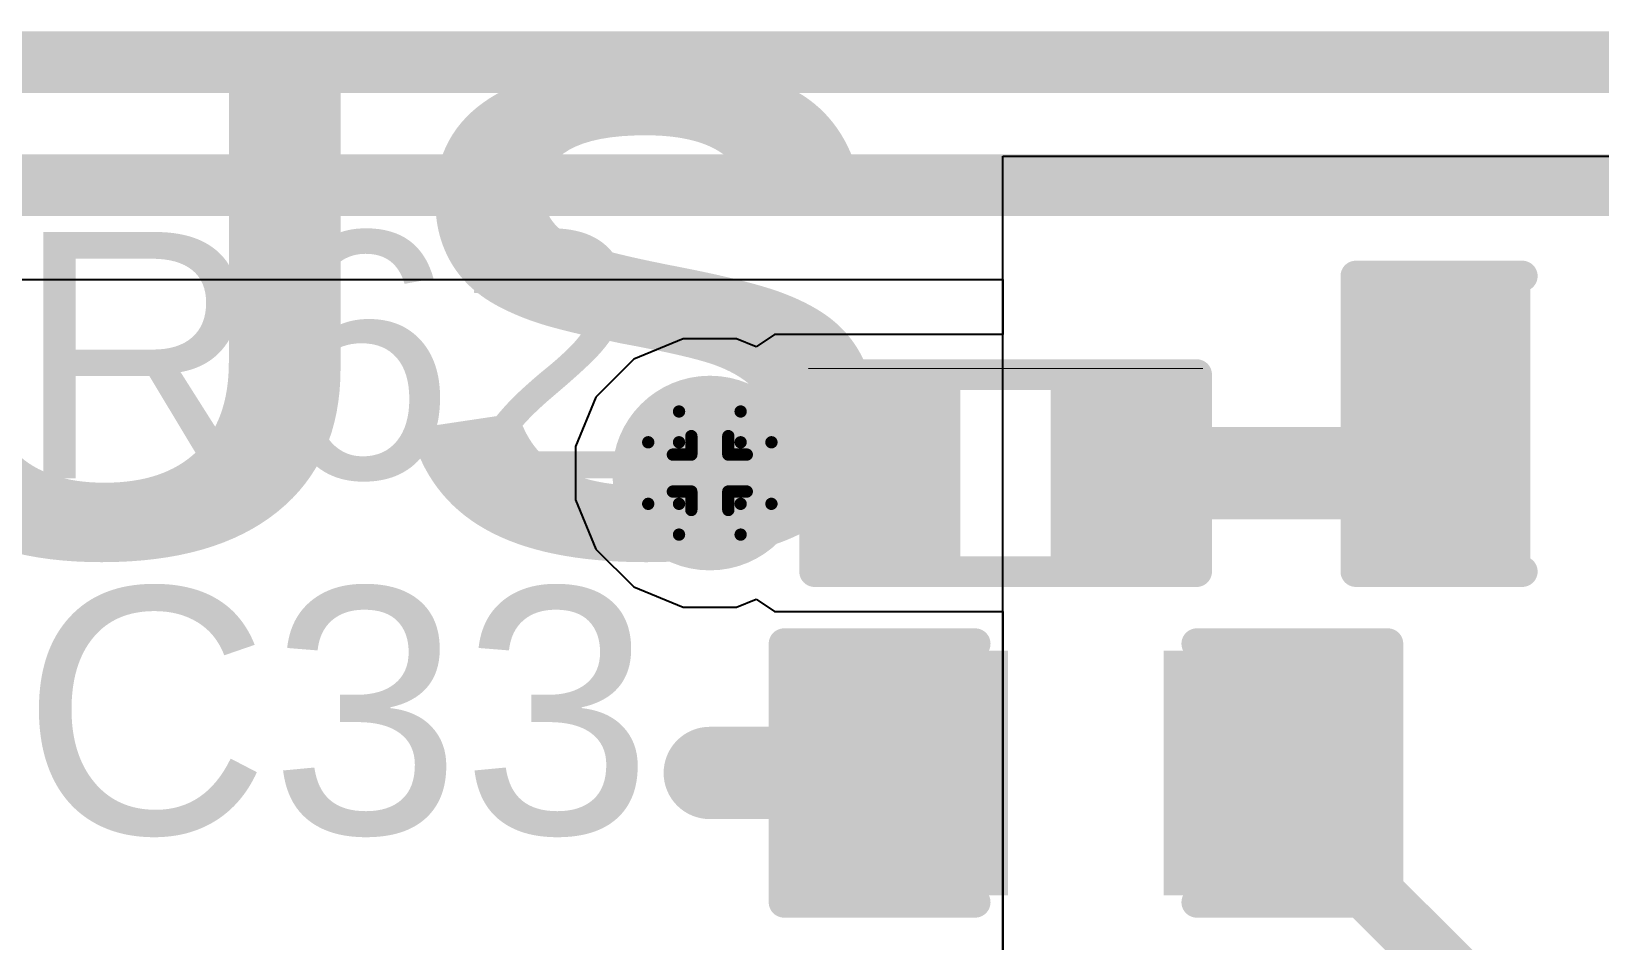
# Model space of a CAD drawing. Header units: inches. Extents: x -5 to 5258, y -4 to 5281.
# Drawn here: x 25.19 to 31.65, y 28.89 to 32.64 of the extents above; entities that cross this region are included whole.
import ezdxf

# ---------------------------------------------------------------- set-up
doc = ezdxf.new("R2010")
doc.units = ezdxf.units.IN
for name, color, linetype in [('Bottom Layer', 5, 'Continuous'), ('Bottom Solder', 6, 'Continuous'), ('Drill Drawing', 1, 'Continuous'), ('Top Layer', 1, 'Continuous'), ('Top Overlay', 2, 'Continuous'), ('Top Paste', 8, 'Continuous'), ('Top Solder', 216, 'Continuous'), ('Via Holes', 16, 'Continuous')]:
    doc.layers.add(name, color=color, linetype=linetype)
doc.styles.add('Arial', font='', dxfattribs={"height": 0.2})
doc.styles.add('Arial Black_Bold', font='', dxfattribs={"height": 0.2})
doc.styles.get('Arial').set_extended_font_data('Arial')
doc.styles.get('Arial Black_Bold').set_extended_font_data('Arial Black', bold=True)

# ---------------------------------------------------------------- blocks, each defined once
blk = doc.blocks.new('R___0402_30')
at = {"layer": 'Top Layer'}
for points in [[(-0.6985, -0.3175), (-0.6985, 0.3175), (-0.2413, 0.3175), (-0.2413, -0.3175)], [(0.2413, -0.3175), (0.2413, 0.3175), (0.6985, 0.3175), (0.6985, -0.3175)]]:
    blk.add_hatch(color=1, dxfattribs=at).paths.add_polyline_path(points)
at = {"layer": 'Top Paste'}
for points in [[(-0.6985, -0.3175), (-0.6985, 0.3175), (-0.2413, 0.3175), (-0.2413, -0.3175)], [(0.2413, -0.3175), (0.2413, 0.3175), (0.6985, 0.3175), (0.6985, -0.3175)]]:
    blk.add_hatch(color=8, dxfattribs=at).paths.add_polyline_path(points)
at = {"layer": 'Top Solder'}
for points in [[(-0.7535, -0.3725), (-0.7535, 0.3725), (-0.1863, 0.3725), (-0.1863, -0.3725)], [(0.1863, -0.3725), (0.1863, 0.3725), (0.7535, 0.3725), (0.7535, -0.3725)]]:
    blk.add_hatch(color=216, dxfattribs=at).paths.add_polyline_path(points)
at = {"layer": 'Top Overlay'}
for points in [[(0.7874, 0.4064, 0.127, 0.127, 0), (-0.7874, 0.4064, 0.127, 0.127, 0)], [(-0.7874, 0.4064, 0.127, 0.127, 0), (-0.7874, -0.4064, 0.127, 0.127, 0)], [(0.7874, 0.4064, 0.127, 0.127, 0), (0.7874, -0.4064, 0.127, 0.127, 0)], [(0.7874, -0.4064, 0.127, 0.127, 0), (-0.7874, -0.4064, 0.127, 0.127, 0)], [(0.8128, -0.4318, 0.00323, 0.00323, 0), (-0.8128, -0.4318, 0.00323, 0.00323, 0)]]:
    blk.add_lwpolyline(points, format="xyseb", dxfattribs=at)
for points in [[(-0.8191, 0.4064, 0.0635, 0.0635, 1), (-0.7556, 0.4064, 0.0635, 0.0635, 1)], [(-0.8191, 0.4064, 0.0635, 0.0635, 1), (-0.7556, 0.4064, 0.0635, 0.0635, 1)], [(0.7556, 0.4064, 0.0635, 0.0635, 1), (0.8191, 0.4064, 0.0635, 0.0635, 1)], [(0.7556, 0.4064, 0.0635, 0.0635, 1), (0.8191, 0.4064, 0.0635, 0.0635, 1)], [(-0.8191, -0.4064, 0.0635, 0.0635, 1), (-0.7556, -0.4064, 0.0635, 0.0635, 1)], [(-0.8191, -0.4064, 0.0635, 0.0635, 1), (-0.7556, -0.4064, 0.0635, 0.0635, 1)], [(0.7556, -0.4064, 0.0635, 0.0635, 1), (0.8191, -0.4064, 0.0635, 0.0635, 1)], [(0.7556, -0.4064, 0.0635, 0.0635, 1), (0.8191, -0.4064, 0.0635, 0.0635, 1)], [(-0.8136, -0.4318, 0.00161, 0.00161, 1), (-0.812, -0.4318, 0.00161, 0.00161, 1)], [(0.812, -0.4318, 0.00161, 0.00161, 1), (0.8136, -0.4318, 0.00161, 0.00161, 1)]]:
    blk.add_lwpolyline(points, format="xyseb", close=True, dxfattribs=at)
blk = doc.blocks.new('LED_0603_94')
at = {"layer": 'Top Layer'}
for points in [[(-1, 0.5), (-0.5, 0.5), (-0.5, -0.5), (-1, -0.5)], [(0.5, 0.5), (1, 0.5), (1, -0.5), (0.5, -0.5)]]:
    blk.add_hatch(color=1, dxfattribs=at).paths.add_polyline_path(points)
at = {"layer": 'Top Overlay'}
blk.add_hatch(color=2, dxfattribs=at).paths.add_polyline_path([(1.1176, -0.6604), (1.7526, -0.6604), (1.7526, 0.6604), (1.1176, 0.6604)])
at = {"layer": 'Top Paste'}
for points in [[(-1, 0.5), (-0.5, 0.5), (-0.5, -0.5), (-1, -0.5)], [(0.5, 0.5), (1, 0.5), (1, -0.5), (0.5, -0.5)]]:
    blk.add_hatch(color=8, dxfattribs=at).paths.add_polyline_path(points)
at = {"layer": 'Top Solder'}
for points in [[(-1.1016, 0.6016), (-0.3984, 0.6016), (-0.3984, -0.6016), (-1.1016, -0.6016)], [(0.3984, 0.6016), (1.1016, 0.6016), (1.1016, -0.6016), (0.3984, -0.6016)]]:
    blk.add_hatch(color=216, dxfattribs=at).paths.add_polyline_path(points)
at = {"layer": 'Top Overlay'}
for points in [[(-1.1176, 0.6096, 0.127, 0.127, 0), (-0.4318, 0.6096, 0.127, 0.127, 0)], [(-1.1176, -0.6096, 0.127, 0.127, 0), (-1.1176, 0.6096, 0.127, 0.127, 0)], [(0.4318, 0.6096, 0.127, 0.127, 0), (1.1176, 0.6096, 0.127, 0.127, 0)], [(1.1176, -0.6096, 0.127, 0.127, 0), (1.1176, 0.6096, 0.127, 0.127, 0)], [(-1.1176, -0.6096, 0.127, 0.127, 0), (-0.4318, -0.6096, 0.127, 0.127, 0)], [(0.4318, -0.6096, 0.127, 0.127, 0), (1.1176, -0.6096, 0.127, 0.127, 0)]]:
    blk.add_lwpolyline(points, format="xyseb", dxfattribs=at)
for points in [[(-1.1494, 0.6096, 0.0635, 0.0635, 1), (-1.0858, 0.6096, 0.0635, 0.0635, 1)], [(-1.1494, 0.6096, 0.0635, 0.0635, 1), (-1.0858, 0.6096, 0.0635, 0.0635, 1)], [(-0.4636, 0.6096, 0.0635, 0.0635, 1), (-0.4001, 0.6096, 0.0635, 0.0635, 1)], [(0.4001, 0.6096, 0.0635, 0.0635, 1), (0.4636, 0.6096, 0.0635, 0.0635, 1)], [(1.0859, 0.6096, 0.0635, 0.0635, 1), (1.1494, 0.6096, 0.0635, 0.0635, 1)], [(1.0859, 0.6096, 0.0635, 0.0635, 1), (1.1494, 0.6096, 0.0635, 0.0635, 1)], [(-1.1494, -0.6096, 0.0635, 0.0635, 1), (-1.0858, -0.6096, 0.0635, 0.0635, 1)], [(-1.1494, -0.6096, 0.0635, 0.0635, 1), (-1.0858, -0.6096, 0.0635, 0.0635, 1)], [(-0.4636, -0.6096, 0.0635, 0.0635, 1), (-0.4001, -0.6096, 0.0635, 0.0635, 1)], [(0.4001, -0.6096, 0.0635, 0.0635, 1), (0.4636, -0.6096, 0.0635, 0.0635, 1)], [(1.0859, -0.6096, 0.0635, 0.0635, 1), (1.1494, -0.6096, 0.0635, 0.0635, 1)], [(1.0859, -0.6096, 0.0635, 0.0635, 1), (1.1494, -0.6096, 0.0635, 0.0635, 1)]]:
    blk.add_lwpolyline(points, format="xyseb", close=True, dxfattribs=at)
blk = doc.blocks.new('C___0603_137')
at = {"layer": 'Top Layer'}
for points in [[(-0.381, 0.4445), (-0.381, -0.4445), (-1.143, -0.4445), (-1.143, 0.4445)], [(1.143, 0.4445), (1.143, -0.4445), (0.381, -0.4445), (0.381, 0.4445)]]:
    blk.add_hatch(color=1, dxfattribs=at).paths.add_polyline_path(points)
at = {"layer": 'Top Paste'}
for points in [[(-0.381, 0.4445), (-0.381, -0.4445), (-1.143, -0.4445), (-1.143, 0.4445)], [(1.143, 0.4445), (1.143, -0.4445), (0.381, -0.4445), (0.381, 0.4445)]]:
    blk.add_hatch(color=8, dxfattribs=at).paths.add_polyline_path(points)
at = {"layer": 'Top Solder'}
for points in [[(-0.321, 0.5045), (-0.321, -0.5045), (-1.203, -0.5045), (-1.203, 0.5045)], [(1.203, 0.5045), (1.203, -0.5045), (0.321, -0.5045), (0.321, 0.5045)]]:
    blk.add_hatch(color=216, dxfattribs=at).paths.add_polyline_path(points)
at = {"layer": 'Top Overlay'}
for points in [[(-1.2446, 0.5334, 0.127, 0.127, 0), (-0.4572, 0.5334, 0.127, 0.127, 0)], [(-1.2446, -0.5334, 0.127, 0.127, 0), (-1.2446, 0.5334, 0.127, 0.127, 0)], [(0.4572, 0.5334, 0.127, 0.127, 0), (1.2446, 0.5334, 0.127, 0.127, 0)], [(1.2446, -0.5334, 0.127, 0.127, 0), (1.2446, 0.5334, 0.127, 0.127, 0)], [(-1.2446, -0.5334, 0.127, 0.127, 0), (-0.4572, -0.5334, 0.127, 0.127, 0)], [(0.4572, -0.5334, 0.127, 0.127, 0), (1.2446, -0.5334, 0.127, 0.127, 0)]]:
    blk.add_lwpolyline(points, format="xyseb", dxfattribs=at)
for points in [[(-1.2764, 0.5334, 0.0635, 0.0635, 1), (-1.2128, 0.5334, 0.0635, 0.0635, 1)], [(-1.2764, 0.5334, 0.0635, 0.0635, 1), (-1.2128, 0.5334, 0.0635, 0.0635, 1)], [(-0.4889, 0.5334, 0.0635, 0.0635, 1), (-0.4254, 0.5334, 0.0635, 0.0635, 1)], [(0.4254, 0.5334, 0.0635, 0.0635, 1), (0.4889, 0.5334, 0.0635, 0.0635, 1)], [(1.2128, 0.5334, 0.0635, 0.0635, 1), (1.2764, 0.5334, 0.0635, 0.0635, 1)], [(1.2128, 0.5334, 0.0635, 0.0635, 1), (1.2764, 0.5334, 0.0635, 0.0635, 1)], [(-1.2764, -0.5334, 0.0635, 0.0635, 1), (-1.2128, -0.5334, 0.0635, 0.0635, 1)], [(-1.2764, -0.5334, 0.0635, 0.0635, 1), (-1.2128, -0.5334, 0.0635, 0.0635, 1)], [(-0.4889, -0.5334, 0.0635, 0.0635, 1), (-0.4254, -0.5334, 0.0635, 0.0635, 1)], [(0.4254, -0.5334, 0.0635, 0.0635, 1), (0.4889, -0.5334, 0.0635, 0.0635, 1)], [(1.2128, -0.5334, 0.0635, 0.0635, 1), (1.2764, -0.5334, 0.0635, 0.0635, 1)], [(1.2128, -0.5334, 0.0635, 0.0635, 1), (1.2764, -0.5334, 0.0635, 0.0635, 1)]]:
    blk.add_lwpolyline(points, format="xyseb", close=True, dxfattribs=at)

msp = doc.modelspace()

# ---------------------------------------------------------------- hatches: boundary and pattern name
at = {"layer": 'Bottom Layer'}
h = msp.add_hatch(color=5, dxfattribs=at)
edge = h.paths.add_edge_path()
edge.add_arc((27.9831, 30.8163), 0.3, 0, 360)
at = {"layer": 'Bottom Solder'}
h = msp.add_hatch(color=6, dxfattribs=at)
edge = h.paths.add_edge_path()
edge.add_arc((27.9831, 30.8163), 0.4016, 0, 360)
at = {"layer": 'Top Layer'}
h = msp.add_hatch(color=1, dxfattribs=at)
edge = h.paths.add_edge_path()
edge.add_arc((27.9831, 30.8163), 0.3, 0, 360)
at = {"layer": 'Top Solder'}
h = msp.add_hatch(color=216, dxfattribs=at)
edge = h.paths.add_edge_path()
edge.add_arc((27.9831, 30.8163), 0.4016, 0, 360)
at = {"layer": 'Via Holes'}
h = msp.add_hatch(color=7, dxfattribs=at)
edge = h.paths.add_edge_path()
edge.add_arc((27.9831, 30.8163), 0.15, 0, 360)

# ---------------------------------------------------------------- linework, layer by layer
at = {"layer": 'Drill Drawing'}
for points in [[(27.8561, 30.9433, 0.0508, 0.0508, 0), (27.8561, 31.0703, 0.0508, 0.0508, 0)], [(27.8561, 31.0703, 0.0508, 0.0508, 0), (28.1101, 31.0703, 0.0508, 0.0508, 0)], [(28.1101, 30.9433, 0.0508, 0.0508, 0), (28.1101, 31.0703, 0.0508, 0.0508, 0)], [(27.9069, 30.8925, 0.0508, 0.0508, 0), (27.9069, 30.9687, 0.0508, 0.0508, 0)], [(27.9069, 30.9687, 0.0508, 0.0508, 0), (28.0593, 30.9687, 0.0508, 0.0508, 0)], [(28.0593, 30.8925, 0.0508, 0.0508, 0), (28.0593, 30.9687, 0.0508, 0.0508, 0)], [(27.7291, 30.6893, 0.0508, 0.0508, 0), (27.7291, 30.9433, 0.0508, 0.0508, 0)], [(27.7291, 30.9433, 0.0508, 0.0508, 0), (27.8561, 30.9433, 0.0508, 0.0508, 0)], [(27.8307, 30.7401, 0.0508, 0.0508, 0), (27.8307, 30.8925, 0.0508, 0.0508, 0)], [(27.8307, 30.8925, 0.0508, 0.0508, 0), (27.9069, 30.8925, 0.0508, 0.0508, 0)], [(28.0593, 30.8925, 0.0508, 0.0508, 0), (28.1355, 30.8925, 0.0508, 0.0508, 0)], [(28.1101, 30.9433, 0.0508, 0.0508, 0), (28.2371, 30.9433, 0.0508, 0.0508, 0)], [(28.1355, 30.7401, 0.0508, 0.0508, 0), (28.1355, 30.8925, 0.0508, 0.0508, 0)], [(28.2371, 30.6893, 0.0508, 0.0508, 0), (28.2371, 30.9433, 0.0508, 0.0508, 0)], [(27.8307, 30.7401, 0.0508, 0.0508, 0), (27.9069, 30.7401, 0.0508, 0.0508, 0)], [(27.9069, 30.6639, 0.0508, 0.0508, 0), (27.9069, 30.7401, 0.0508, 0.0508, 0)], [(28.0593, 30.7401, 0.0508, 0.0508, 0), (28.1355, 30.7401, 0.0508, 0.0508, 0)], [(28.0593, 30.6639, 0.0508, 0.0508, 0), (28.0593, 30.7401, 0.0508, 0.0508, 0)], [(27.7291, 30.6893, 0.0508, 0.0508, 0), (27.8561, 30.6893, 0.0508, 0.0508, 0)], [(27.8561, 30.5623, 0.0508, 0.0508, 0), (27.8561, 30.6893, 0.0508, 0.0508, 0)], [(27.9069, 30.6639, 0.0508, 0.0508, 0), (28.0593, 30.6639, 0.0508, 0.0508, 0)], [(28.1101, 30.6893, 0.0508, 0.0508, 0), (28.2371, 30.6893, 0.0508, 0.0508, 0)], [(28.1101, 30.5623, 0.0508, 0.0508, 0), (28.1101, 30.6893, 0.0508, 0.0508, 0)], [(27.8561, 30.5623, 0.0508, 0.0508, 0), (28.1101, 30.5623, 0.0508, 0.0508, 0)]]:
    msp.add_lwpolyline(points, format="xyseb", dxfattribs=at)
for points in [[(27.8434, 31.0703, 0.0254, 0.0254, 1), (27.8688, 31.0703, 0.0254, 0.0254, 1)], [(27.8434, 31.0703, 0.0254, 0.0254, 1), (27.8688, 31.0703, 0.0254, 0.0254, 1)], [(28.0974, 31.0703, 0.0254, 0.0254, 1), (28.1228, 31.0703, 0.0254, 0.0254, 1)], [(28.0974, 31.0703, 0.0254, 0.0254, 1), (28.1228, 31.0703, 0.0254, 0.0254, 1)], [(27.8942, 30.9687, 0.0254, 0.0254, 1), (27.9196, 30.9687, 0.0254, 0.0254, 1)], [(27.8942, 30.9687, 0.0254, 0.0254, 1), (27.9196, 30.9687, 0.0254, 0.0254, 1)], [(28.0466, 30.9687, 0.0254, 0.0254, 1), (28.072, 30.9687, 0.0254, 0.0254, 1)], [(28.0466, 30.9687, 0.0254, 0.0254, 1), (28.072, 30.9687, 0.0254, 0.0254, 1)], [(27.7164, 30.9433, 0.0254, 0.0254, 1), (27.7418, 30.9433, 0.0254, 0.0254, 1)], [(27.7164, 30.9433, 0.0254, 0.0254, 1), (27.7418, 30.9433, 0.0254, 0.0254, 1)], [(27.818, 30.8925, 0.0254, 0.0254, 1), (27.8434, 30.8925, 0.0254, 0.0254, 1)], [(27.818, 30.8925, 0.0254, 0.0254, 1), (27.8434, 30.8925, 0.0254, 0.0254, 1)], [(27.8434, 30.9433, 0.0254, 0.0254, 1), (27.8688, 30.9433, 0.0254, 0.0254, 1)], [(27.8434, 30.9433, 0.0254, 0.0254, 1), (27.8688, 30.9433, 0.0254, 0.0254, 1)], [(27.8942, 30.8925, 0.0254, 0.0254, 1), (27.9196, 30.8925, 0.0254, 0.0254, 1)], [(27.8942, 30.8925, 0.0254, 0.0254, 1), (27.9196, 30.8925, 0.0254, 0.0254, 1)], [(28.0466, 30.8925, 0.0254, 0.0254, 1), (28.072, 30.8925, 0.0254, 0.0254, 1)], [(28.0466, 30.8925, 0.0254, 0.0254, 1), (28.072, 30.8925, 0.0254, 0.0254, 1)], [(28.0974, 30.9433, 0.0254, 0.0254, 1), (28.1228, 30.9433, 0.0254, 0.0254, 1)], [(28.0974, 30.9433, 0.0254, 0.0254, 1), (28.1228, 30.9433, 0.0254, 0.0254, 1)], [(28.1228, 30.8925, 0.0254, 0.0254, 1), (28.1482, 30.8925, 0.0254, 0.0254, 1)], [(28.1228, 30.8925, 0.0254, 0.0254, 1), (28.1482, 30.8925, 0.0254, 0.0254, 1)], [(28.2244, 30.9433, 0.0254, 0.0254, 1), (28.2498, 30.9433, 0.0254, 0.0254, 1)], [(28.2244, 30.9433, 0.0254, 0.0254, 1), (28.2498, 30.9433, 0.0254, 0.0254, 1)], [(27.818, 30.7401, 0.0254, 0.0254, 1), (27.8434, 30.7401, 0.0254, 0.0254, 1)], [(27.818, 30.7401, 0.0254, 0.0254, 1), (27.8434, 30.7401, 0.0254, 0.0254, 1)], [(27.8942, 30.7401, 0.0254, 0.0254, 1), (27.9196, 30.7401, 0.0254, 0.0254, 1)], [(27.8942, 30.7401, 0.0254, 0.0254, 1), (27.9196, 30.7401, 0.0254, 0.0254, 1)], [(28.0466, 30.7401, 0.0254, 0.0254, 1), (28.072, 30.7401, 0.0254, 0.0254, 1)], [(28.0466, 30.7401, 0.0254, 0.0254, 1), (28.072, 30.7401, 0.0254, 0.0254, 1)], [(28.1228, 30.7401, 0.0254, 0.0254, 1), (28.1482, 30.7401, 0.0254, 0.0254, 1)], [(28.1228, 30.7401, 0.0254, 0.0254, 1), (28.1482, 30.7401, 0.0254, 0.0254, 1)], [(27.7164, 30.6893, 0.0254, 0.0254, 1), (27.7418, 30.6893, 0.0254, 0.0254, 1)], [(27.7164, 30.6893, 0.0254, 0.0254, 1), (27.7418, 30.6893, 0.0254, 0.0254, 1)], [(27.8434, 30.6893, 0.0254, 0.0254, 1), (27.8688, 30.6893, 0.0254, 0.0254, 1)], [(27.8434, 30.6893, 0.0254, 0.0254, 1), (27.8688, 30.6893, 0.0254, 0.0254, 1)], [(27.8942, 30.6639, 0.0254, 0.0254, 1), (27.9196, 30.6639, 0.0254, 0.0254, 1)], [(27.8942, 30.6639, 0.0254, 0.0254, 1), (27.9196, 30.6639, 0.0254, 0.0254, 1)], [(28.0466, 30.6639, 0.0254, 0.0254, 1), (28.072, 30.6639, 0.0254, 0.0254, 1)], [(28.0466, 30.6639, 0.0254, 0.0254, 1), (28.072, 30.6639, 0.0254, 0.0254, 1)], [(28.0974, 30.6893, 0.0254, 0.0254, 1), (28.1228, 30.6893, 0.0254, 0.0254, 1)], [(28.0974, 30.6893, 0.0254, 0.0254, 1), (28.1228, 30.6893, 0.0254, 0.0254, 1)], [(28.2244, 30.6893, 0.0254, 0.0254, 1), (28.2498, 30.6893, 0.0254, 0.0254, 1)], [(28.2244, 30.6893, 0.0254, 0.0254, 1), (28.2498, 30.6893, 0.0254, 0.0254, 1)], [(27.8434, 30.5623, 0.0254, 0.0254, 1), (27.8688, 30.5623, 0.0254, 0.0254, 1)], [(27.8434, 30.5623, 0.0254, 0.0254, 1), (27.8688, 30.5623, 0.0254, 0.0254, 1)], [(28.0974, 30.5623, 0.0254, 0.0254, 1), (28.1228, 30.5623, 0.0254, 0.0254, 1)], [(28.0974, 30.5623, 0.0254, 0.0254, 1), (28.1228, 30.5623, 0.0254, 0.0254, 1)]]:
    msp.add_lwpolyline(points, format="xyseb", close=True, dxfattribs=at)
at = {"layer": 'Top Layer'}
for p, q in [((29.1914, 25.5233), (29.1914, 32.1235)), ((29.1914, 32.1235), (35.9267, 32.1235)), ((21.093, 31.6155), (29.1914, 31.6155)), ((29.1914, 31.6155), (29.1914, 31.3876)), ((27.8729, 31.3702), (27.6693, 31.2859)), ((28.0933, 31.3702), (27.8729, 31.3702)), ((28.1741, 31.3368), (28.0933, 31.3702)), ((28.2503, 31.3876), (28.1741, 31.3368)), ((29.1914, 31.3876), (28.2503, 31.3876)), ((28.2503, 31.3876), (28.2503, 31.3876)), ((27.6693, 31.2859), (27.5134, 31.1301)), ((27.5134, 31.1301), (27.4291, 30.9264)), ((27.4291, 30.9264), (27.4291, 30.7061)), ((27.4291, 30.7061), (27.5134, 30.5024)), ((27.5134, 30.5024), (27.6693, 30.3466)), ((27.6693, 30.3466), (27.8729, 30.2623)), ((28.0933, 30.2623), (28.1739, 30.2956)), ((28.1739, 30.2956), (28.2503, 30.2446)), ((27.8729, 30.2623), (28.0933, 30.2623)), ((28.2503, 30.2446), (28.2503, 30.2446)), ((28.2503, 30.2446), (29.1914, 30.2446)), ((29.1914, 30.2446), (29.1914, 28.9108)), ((29.1914, 28.9108), (29.1914, 27.7678))]:
    msp.add_line(p, q, dxfattribs=at)
for points in [[(21.3034, 32.512, 0.254, 0.254, 0), (48.958, 32.512, 0.254, 0.254, 0)], [(21.093, 32.004, 0.254, 0.254, 0), (31.7802, 32.004, 0.254, 0.254, 0)], [(30.841, 30.8163, 0.381, 0.381, 0), (31.0148, 30.99, 0.381, 0.381, 0)], [(31.0148, 30.99, 0.381, 0.381, 0), (31.0148, 31.0195, 0.381, 0.381, 0)], [(27.9831, 30.8163, 0.381, 0.381, 0), (28.733, 30.8163, 0.381, 0.381, 0)], [(29.6728, 30.8163, 0.381, 0.381, 0), (30.841, 30.8163, 0.381, 0.381, 0)], [(27.9831, 29.5788, 0.381, 0.381, 0), (28.8993, 29.5788, 0.381, 0.381, 0)], [(30.2961, 29.5786, 0.254, 0.254, 0), (30.5501, 29.3246, 0.254, 0.254, 0)], [(30.5501, 29.2458, 0.254, 0.254, 0), (30.5501, 29.3246, 0.254, 0.254, 0)], [(30.5501, 29.2458, 0.254, 0.254, 0), (31.2235, 28.5724, 0.254, 0.254, 0)]]:
    msp.add_lwpolyline(points, format="xyseb", dxfattribs=at)
for points in [[(30.9195, 31.0195, 0.1905, 0.1905, 1), (31.11, 31.0195, 0.1905, 0.1905, 1)], [(30.9195, 30.99, 0.1905, 0.1905, 1), (31.11, 30.99, 0.1905, 0.1905, 1)], [(30.9195, 30.99, 0.1905, 0.1905, 1), (31.11, 30.99, 0.1905, 0.1905, 1)], [(27.8878, 30.8163, 0.1905, 0.1905, 1), (28.0783, 30.8163, 0.1905, 0.1905, 1)], [(28.6377, 30.8163, 0.1905, 0.1905, 1), (28.8282, 30.8163, 0.1905, 0.1905, 1)], [(29.5775, 30.8163, 0.1905, 0.1905, 1), (29.768, 30.8163, 0.1905, 0.1905, 1)], [(30.7457, 30.8163, 0.1905, 0.1905, 1), (30.9362, 30.8163, 0.1905, 0.1905, 1)], [(30.7457, 30.8163, 0.1905, 0.1905, 1), (30.9362, 30.8163, 0.1905, 0.1905, 1)], [(27.8878, 29.5788, 0.1905, 0.1905, 1), (28.0783, 29.5788, 0.1905, 0.1905, 1)], [(28.804, 29.5788, 0.1905, 0.1905, 1), (28.9945, 29.5788, 0.1905, 0.1905, 1)], [(30.2326, 29.5786, 0.127, 0.127, 1), (30.3596, 29.5786, 0.127, 0.127, 1)], [(30.4866, 29.3246, 0.127, 0.127, 1), (30.6136, 29.3246, 0.127, 0.127, 1)], [(30.4866, 29.3246, 0.127, 0.127, 1), (30.6136, 29.3246, 0.127, 0.127, 1)], [(30.4866, 29.2458, 0.127, 0.127, 1), (30.6136, 29.2458, 0.127, 0.127, 1)], [(30.4866, 29.2458, 0.127, 0.127, 1), (30.6136, 29.2458, 0.127, 0.127, 1)]]:
    msp.add_lwpolyline(points, format="xyseb", close=True, dxfattribs=at)

# ---------------------------------------------------------------- block references
for name, p in [('LED_0603_94', (31.7648, 31.0195)), ('C___0603_137', (29.5341, 29.5786))]:
    msp.add_blockref(name, p)
at = {"rotation": 180}
msp.add_blockref('R___0402_30', (29.2028, 30.8161), dxfattribs=at)

# ---------------------------------------------------------------- texts
at = {"layer": 'Top Overlay', "style": 'Arial Black_Bold'}
msp.add_text('STATUS', height=2, rotation=360, dxfattribs=at).set_placement((15.9976, 30.4769))
at = {"layer": 'Top Overlay', "style": 'Arial'}
for s, p in [('R62', (25.119, 30.7951)), ('C33', (25.1447, 29.328))]:
    msp.add_text(s, height=1.016, dxfattribs=at).set_placement(p)

doc.saveas('drawing.dxf')
